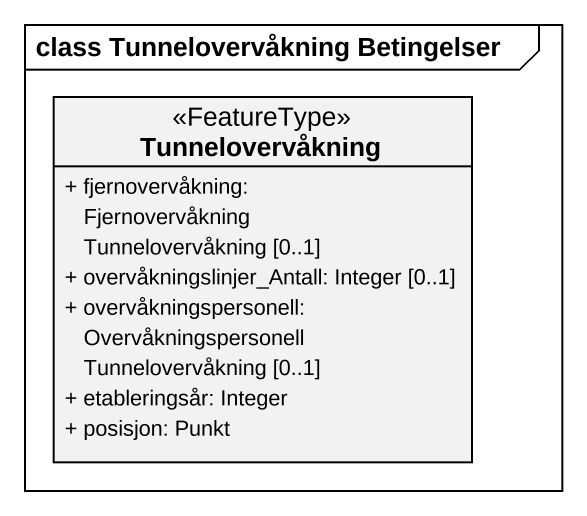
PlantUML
@startuml
mainframe class Tunnelovervåkning Betingelser
hide circle
hide empty members
skinparam classAttributeIconSize 0
class Tunnelovervåkning <<FeatureType>> {
  + fjernovervåkning: FjernovervåkningTunnelovervåkning [0..1]
  + overvåkningslinjer_Antall: Integer [0..1]
  + overvåkningspersonell: OvervåkningspersonellTunnelovervåkning [0..1]
  + etableringsår: Integer
  + posisjon: Punkt
}
@enduml
